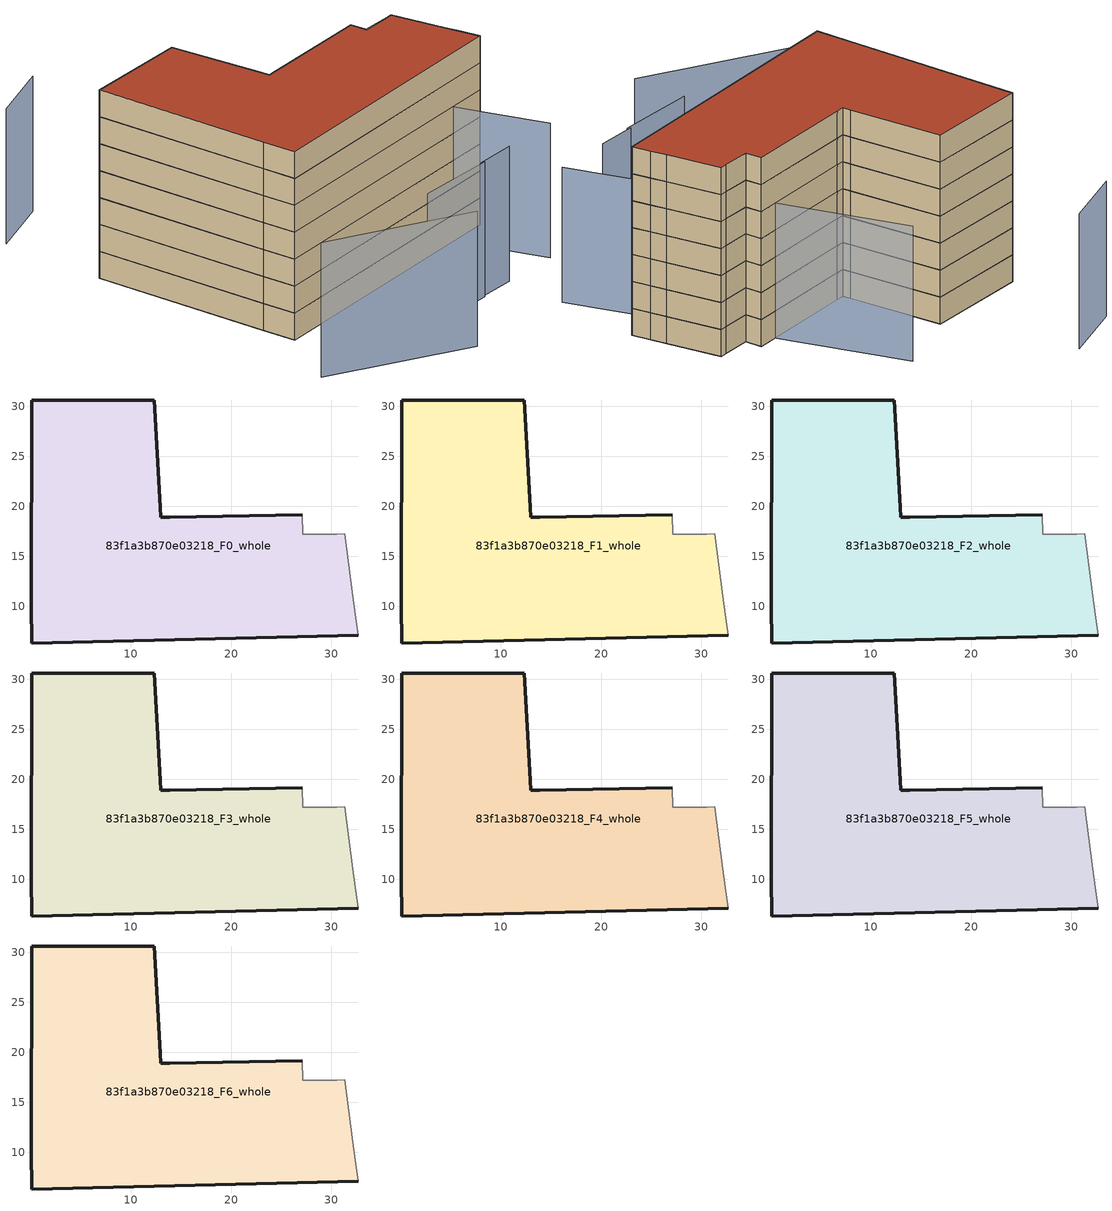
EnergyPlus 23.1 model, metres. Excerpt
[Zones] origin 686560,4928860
83f1a3b870e03218_F0_whole
 floor ground (EU_floor_Construction): 32.69,7.09 32.41,9.23 32.17,11.07 31.36,17.26 30.55,17.21 27.16,17.2 27.13,19.14 13.87,18.92 12.96,18.9 12.92,19.88 12.34,30.57 0.11,30.61 0.06,10.15 0.1,6.34 z0
 wall outside (EU_wall_Construction): 32.69,7.09 0.1,6.34 0.06,10.15 0.11,30.61 12.34,30.57 12.92,19.88 12.96,18.9 13.87,18.92 27.13,19.14 z0:3
 wall adiabatic (EU_wall_Construction): 27.13,19.14 27.16,17.2 30.55,17.21 31.36,17.26 32.17,11.07 32.41,9.23 32.69,7.09 z0:3
83f1a3b870e03218_F1_whole
 floor to 83f1a3b870e03218_F0_whole (EU_floor_Construction): 32.69,7.09 32.41,9.23 32.17,11.07 31.36,17.26 30.55,17.21 27.16,17.2 27.13,19.14 13.87,18.92 12.96,18.9 12.92,19.88 12.34,30.57 0.11,30.61 0.06,10.15 0.1,6.34 z3
 wall outside (EU_wall_Construction): 32.69,7.09 0.1,6.34 0.06,10.15 0.11,30.61 12.34,30.57 12.92,19.88 12.96,18.9 13.87,18.92 27.13,19.14 z3:6
 wall adiabatic (EU_wall_Construction): 27.13,19.14 27.16,17.2 30.55,17.21 31.36,17.26 32.17,11.07 32.41,9.23 32.69,7.09 z3:6
83f1a3b870e03218_F2_whole
 floor to 83f1a3b870e03218_F1_whole (EU_floor_Construction): 32.69,7.09 32.41,9.23 32.17,11.07 31.36,17.26 30.55,17.21 27.16,17.2 27.13,19.14 13.87,18.92 12.96,18.9 12.92,19.88 12.34,30.57 0.11,30.61 0.06,10.15 0.1,6.34 z6
 wall outside (EU_wall_Construction): 32.69,7.09 0.1,6.34 0.06,10.15 0.11,30.61 12.34,30.57 12.92,19.88 12.96,18.9 13.87,18.92 27.13,19.14 z6:9
 wall adiabatic (EU_wall_Construction): 27.13,19.14 27.16,17.2 30.55,17.21 31.36,17.26 32.17,11.07 32.41,9.23 32.69,7.09 z6:9
83f1a3b870e03218_F3_whole
 floor to 83f1a3b870e03218_F2_whole (EU_floor_Construction): 32.69,7.09 32.41,9.23 32.17,11.07 31.36,17.26 30.55,17.21 27.16,17.2 27.13,19.14 13.87,18.92 12.96,18.9 12.92,19.88 12.34,30.57 0.11,30.61 0.06,10.15 0.1,6.34 z9
 wall outside (EU_wall_Construction): 32.69,7.09 0.1,6.34 0.06,10.15 0.11,30.61 12.34,30.57 12.92,19.88 12.96,18.9 13.87,18.92 27.13,19.14 z9:12
 wall adiabatic (EU_wall_Construction): 27.13,19.14 27.16,17.2 30.55,17.21 31.36,17.26 32.17,11.07 32.41,9.23 32.69,7.09 z9:12
83f1a3b870e03218_F4_whole
 floor to 83f1a3b870e03218_F3_whole (EU_floor_Construction): 32.69,7.09 32.41,9.23 32.17,11.07 31.36,17.26 30.55,17.21 27.16,17.2 27.13,19.14 13.87,18.92 12.96,18.9 12.92,19.88 12.34,30.57 0.11,30.61 0.06,10.15 0.1,6.34 z12
 wall outside (EU_wall_Construction): 32.69,7.09 0.1,6.34 0.06,10.15 0.11,30.61 12.34,30.57 12.92,19.88 12.96,18.9 13.87,18.92 27.13,19.14 z12:15
 wall adiabatic (EU_wall_Construction): 27.13,19.14 27.16,17.2 30.55,17.21 31.36,17.26 32.17,11.07 32.41,9.23 32.69,7.09 z12:15
83f1a3b870e03218_F5_whole
 floor to 83f1a3b870e03218_F4_whole (EU_floor_Construction): 32.69,7.09 32.41,9.23 32.17,11.07 31.36,17.26 30.55,17.21 27.16,17.2 27.13,19.14 13.87,18.92 12.96,18.9 12.92,19.88 12.34,30.57 0.11,30.61 0.06,10.15 0.1,6.34 z15
 wall outside (EU_wall_Construction): 32.69,7.09 0.1,6.34 0.06,10.15 0.11,30.61 12.34,30.57 12.92,19.88 12.96,18.9 13.87,18.92 27.13,19.14 z15:18
 wall adiabatic (EU_wall_Construction): 27.13,19.14 27.16,17.2 30.55,17.21 31.36,17.26 32.17,11.07 32.41,9.23 32.69,7.09 z15:18
83f1a3b870e03218_F6_whole
 floor to 83f1a3b870e03218_F5_whole (EU_floor_Construction): 32.69,7.09 32.41,9.23 32.17,11.07 31.36,17.26 30.55,17.21 27.16,17.2 27.13,19.14 13.87,18.92 12.96,18.9 12.92,19.88 12.34,30.57 0.11,30.61 0.06,10.15 0.1,6.34 z18
 wall outside (EU_wall_Construction): 32.69,7.09 0.1,6.34 0.06,10.15 0.11,30.61 12.34,30.57 12.92,19.88 12.96,18.9 13.87,18.92 27.13,19.14 z18:21
 wall adiabatic (EU_wall_Construction): 27.13,19.14 27.16,17.2 30.55,17.21 31.36,17.26 32.17,11.07 32.41,9.23 32.69,7.09 z18:21
 roof outside (EU_roof_Construction): 27.13,19.14 27.16,17.2 30.55,17.21 31.36,17.26 32.17,11.07 32.41,9.23 32.69,7.09 0.1,6.34 0.06,10.15 0.11,30.61 12.34,30.57 12.92,19.88 12.96,18.9 13.87,18.92 z21
shading: -5.28,-0.84 9.77,-9.25 / 19.14,-2.92 23.8,-2.95 / 10.12,-2.83 19.49,-3.1 / 30.59,-3.08 20.87,33.38 / 8.73,45.19 1.06,42.91 z0:15
[Building]
EU S2 Campaign: North Axis=0; Terrain=City; Solar Distribution=FullExterior
[Site:Location]
Bologna: Latitude=44.5; Longitude=11.25; Time Zone=1; Elevation=37
[SizingPeriod:WeatherFileDays]
AnnualSizingPeriod: Begin Month=1; Begin Day of Month=1; End Month=12; End Day of Month=31; Day of Week for Start Day=Monday; Use Weather File Daylight Saving Period=No; Use Weather File Rain and Snow Indicators=No
[MATERIAL]
EU_InternalMass_Material: Roughness=MediumRough; Thickness=0.1; Conductivity=1; Density=1800; Specific Heat=900; Thermal Absorptance=0.9; Solar Absorptance=0.7; Visible Absorptance=0.7
[MATERIAL:NOMASS] Roughness=MediumRough; Thermal Absorptance=0.9; Solar Absorptance=0.7; Visible Absorptance=0.7
Name | Thermal Resistance
EU_wall_NoMass | 0.905828
EU_roof_NoMass | 0.37593
EU_floor_NoMass | 0.67114
[CONSTRUCTION]
EU_wall_Construction: EU_wall_NoMass
EU_roof_Construction: EU_roof_NoMass
EU_floor_Construction: EU_floor_NoMass
EU_InternalMass_Construction: EU_InternalMass_Material
[ZONE] Type=1; Multiplier=1; Ceiling Height=autocalculate; Volume=1589.73; Floor Area=autocalculate; Part of Total Floor Area=Yes
83f1a3b870e03218_F0_whole; 83f1a3b870e03218_F1_whole; 83f1a3b870e03218_F2_whole; 83f1a3b870e03218_F3_whole; 83f1a3b870e03218_F4_whole; 83f1a3b870e03218_F5_whole; 83f1a3b870e03218_F6_whole
[INTERNALMASS] Construction=EU_InternalMass_Construction; Surface Area=529.911
Name | Zone or ZoneList
83f1a3b870e03218_F0_whole_EU_InternalMass | 83f1a3b870e03218_F0_whole
83f1a3b870e03218_F1_whole_EU_InternalMass | 83f1a3b870e03218_F1_whole
83f1a3b870e03218_F2_whole_EU_InternalMass | 83f1a3b870e03218_F2_whole
83f1a3b870e03218_F3_whole_EU_InternalMass | 83f1a3b870e03218_F3_whole
83f1a3b870e03218_F4_whole_EU_InternalMass | 83f1a3b870e03218_F4_whole
83f1a3b870e03218_F5_whole_EU_InternalMass | 83f1a3b870e03218_F5_whole
83f1a3b870e03218_F6_whole_EU_InternalMass | 83f1a3b870e03218_F6_whole
[OTHEREQUIPMENT] Fuel Type=Electricity; Design Level Calculation Method=Watts/Area; Power per Zone Floor Area=1; Fraction Latent=0; Fraction Radiant=0; Fraction Lost=0; Carbon Dioxide Generation Rate=0; EndUse Subcategory=EU_Step8_InternalGains
Name | Zone or ZoneList or Space or SpaceList | Schedule
EU_Step8_InternalGain_83f1a3b870e03218_F0_whole_f000 | 83f1a3b870e03218_F0_whole | EU_Step8_GainSchedule_83f1a3b870e03218_F0_whole_f000
EU_Step8_InternalGain_83f1a3b870e03218_F1_whole_f000 | 83f1a3b870e03218_F1_whole | EU_Step8_GainSchedule_83f1a3b870e03218_F1_whole_f000
EU_Step8_InternalGain_83f1a3b870e03218_F2_whole_f000 | 83f1a3b870e03218_F2_whole | EU_Step8_GainSchedule_83f1a3b870e03218_F2_whole_f000
EU_Step8_InternalGain_83f1a3b870e03218_F3_whole_f000 | 83f1a3b870e03218_F3_whole | EU_Step8_GainSchedule_83f1a3b870e03218_F3_whole_f000
EU_Step8_InternalGain_83f1a3b870e03218_F4_whole_f000 | 83f1a3b870e03218_F4_whole | EU_Step8_GainSchedule_83f1a3b870e03218_F4_whole_f000
EU_Step8_InternalGain_83f1a3b870e03218_F5_whole_f000 | 83f1a3b870e03218_F5_whole | EU_Step8_GainSchedule_83f1a3b870e03218_F5_whole_f000
EU_Step8_InternalGain_83f1a3b870e03218_F6_whole_f000 | 83f1a3b870e03218_F6_whole | EU_Step8_GainSchedule_83f1a3b870e03218_F6_whole_f000
[ZONEVENTILATION:DESIGNFLOWRATE] Schedule=EU_AlwaysOn; Design Flow Rate Calculation Method=AirChanges/Hour; Air Changes per Hour=0.73129; Ventilation Type=Natural; Fan Pressure Rise=0; Fan Total Efficiency=1; Constant Term Coefficient=1; Temperature Term Coefficient=0; Velocity Term Coefficient=0; Velocity Squared Term Coefficient=0; Minimum Indoor Temperature=-100; Maximum Indoor Temperature=100; Delta Temperature=-100; Minimum Outdoor Temperature=-100; Maximum Outdoor Temperature=100; Maximum Wind Speed=40
Name | Zone or ZoneList or Space or SpaceList
EU_ConstantAir_83f1a3b870e03218_F0_whole | 83f1a3b870e03218_F0_whole
EU_ConstantAir_83f1a3b870e03218_F1_whole | 83f1a3b870e03218_F1_whole
EU_ConstantAir_83f1a3b870e03218_F2_whole | 83f1a3b870e03218_F2_whole
EU_ConstantAir_83f1a3b870e03218_F3_whole | 83f1a3b870e03218_F3_whole
EU_ConstantAir_83f1a3b870e03218_F4_whole | 83f1a3b870e03218_F4_whole
EU_ConstantAir_83f1a3b870e03218_F5_whole | 83f1a3b870e03218_F5_whole
EU_ConstantAir_83f1a3b870e03218_F6_whole | 83f1a3b870e03218_F6_whole
[HVACTEMPLATE:THERMOSTAT] Constant Heating Setpoint=20; Constant Cooling Setpoint=50
EU_HeatOnly_83f1a3b870e03218_F0_whole; EU_HeatOnly_83f1a3b870e03218_F1_whole; EU_HeatOnly_83f1a3b870e03218_F2_whole; EU_HeatOnly_83f1a3b870e03218_F3_whole; EU_HeatOnly_83f1a3b870e03218_F4_whole; EU_HeatOnly_83f1a3b870e03218_F5_whole; EU_HeatOnly_83f1a3b870e03218_F6_whole
[HVACTEMPLATE:ZONE:IDEALLOADSAIRSYSTEM] System Availability Schedule=EU_AlwaysOn; Maximum Heating Supply Air Temperature=50; Minimum Cooling Supply Air Temperature=13; Maximum Heating Supply Air Humidity Ratio=0.0156; Minimum Cooling Supply Air Humidity Ratio=0.0077; Heating Limit=NoLimit; Cooling Limit=NoLimit; Heating Availability Schedule=EU_AlwaysOn; Cooling Availability Schedule=EU_CoolingOff; Dehumidification Control Type=ConstantSensibleHeatRatio; Cooling Sensible Heat Ratio=0.7; Dehumidification Setpoint=60; Humidification Control Type=None; Humidification Setpoint=30; Outdoor Air Method=None; Outdoor Air Flow Rate per Person=0.00944; Outdoor Air Flow Rate per Zone Floor Area=0; Outdoor Air Flow Rate per Zone=0; Demand Controlled Ventilation Type=None; Outdoor Air Economizer Type=NoEconomizer; Heat Recovery Type=None; Sensible Heat Recovery Effectiveness=0.7; Latent Heat Recovery Effectiveness=0.65
Name | Template Thermostat
83f1a3b870e03218_F0_whole | EU_HeatOnly_83f1a3b870e03218_F0_whole
83f1a3b870e03218_F1_whole | EU_HeatOnly_83f1a3b870e03218_F1_whole
83f1a3b870e03218_F2_whole | EU_HeatOnly_83f1a3b870e03218_F2_whole
83f1a3b870e03218_F3_whole | EU_HeatOnly_83f1a3b870e03218_F3_whole
83f1a3b870e03218_F4_whole | EU_HeatOnly_83f1a3b870e03218_F4_whole
83f1a3b870e03218_F5_whole | EU_HeatOnly_83f1a3b870e03218_F5_whole
83f1a3b870e03218_F6_whole | EU_HeatOnly_83f1a3b870e03218_F6_whole
[SIZING:ZONE] Zone Cooling Design Supply Air Temperature Input Method=SupplyAirTemperature; Zone Cooling Design Supply Air Temperature=13; Zone Heating Design Supply Air Temperature Input Method=SupplyAirTemperature; Zone Heating Design Supply Air Temperature=50; Zone Cooling Design Supply Air Humidity Ratio=0.008; Zone Heating Design Supply Air Humidity Ratio=0.008; Cooling Design Air Flow Method=DesignDay; Cooling Design Air Flow Rate=0; Cooling Minimum Air Flow per Zone Floor Area=0.000762; Cooling Minimum Air Flow=0; Cooling Minimum Air Flow Fraction=0.2; Heating Design Air Flow Method=DesignDay; Heating Design Air Flow Rate=0; Heating Maximum Air Flow per Zone Floor Area=0.002032; Heating Maximum Air Flow=0.141576; Heating Maximum Air Flow Fraction=0.3; Account for Dedicated Outdoor Air System=No; Dedicated Outdoor Air System Control Strategy=NeutralSupplyAir; Dedicated Outdoor Air Low Setpoint Temperature for Design=autosize; Dedicated Outdoor Air High Setpoint Temperature for Design=autosize; Zone Load Sizing Method=Sensible Load Only No Latent Load; Zone Latent Cooling Design Supply Air Humidity Ratio Input Method=HumidityRatioDifference; Zone Cooling Design Supply Air Humidity Ratio Difference=0.005; Zone Latent Heating Design Supply Air Humidity Ratio Input Method=HumidityRatioDifference; Zone Humidification Design Supply Air Humidity Ratio Difference=0.005
83f1a3b870e03218_F0_whole; 83f1a3b870e03218_F1_whole; 83f1a3b870e03218_F2_whole; 83f1a3b870e03218_F3_whole; 83f1a3b870e03218_F4_whole; 83f1a3b870e03218_F5_whole; 83f1a3b870e03218_F6_whole
[SCHEDULE:CONSTANT]
Name | Hourly Value
EU_AlwaysOn | 1
EU_CoolingOff | 0
[SCHEDULE:FILE] Column Number=1; Rows to Skip at Top=0; Number of Hours of Data=8760; Column Separator=Comma; Interpolate to Timestep=No; Minutes per Item=60; Adjust Schedule for Daylight Savings=Yes
Name | File
EU_Step8_GainSchedule_83f1a3b870e03218_F0_whole_f000 | ../../schedules/83f1a3b870e03218/83f1a3b870e03218_F0_whole_f000_gain.csv
EU_Step8_GainSchedule_83f1a3b870e03218_F1_whole_f000 | ../../schedules/83f1a3b870e03218/83f1a3b870e03218_F1_whole_f000_gain.csv
EU_Step8_GainSchedule_83f1a3b870e03218_F2_whole_f000 | ../../schedules/83f1a3b870e03218/83f1a3b870e03218_F2_whole_f000_gain.csv
EU_Step8_GainSchedule_83f1a3b870e03218_F3_whole_f000 | ../../schedules/83f1a3b870e03218/83f1a3b870e03218_F3_whole_f000_gain.csv
EU_Step8_GainSchedule_83f1a3b870e03218_F4_whole_f000 | ../../schedules/83f1a3b870e03218/83f1a3b870e03218_F4_whole_f000_gain.csv
EU_Step8_GainSchedule_83f1a3b870e03218_F5_whole_f000 | ../../schedules/83f1a3b870e03218/83f1a3b870e03218_F5_whole_f000_gain.csv
EU_Step8_GainSchedule_83f1a3b870e03218_F6_whole_f000 | ../../schedules/83f1a3b870e03218/83f1a3b870e03218_F6_whole_f000_gain.csv
